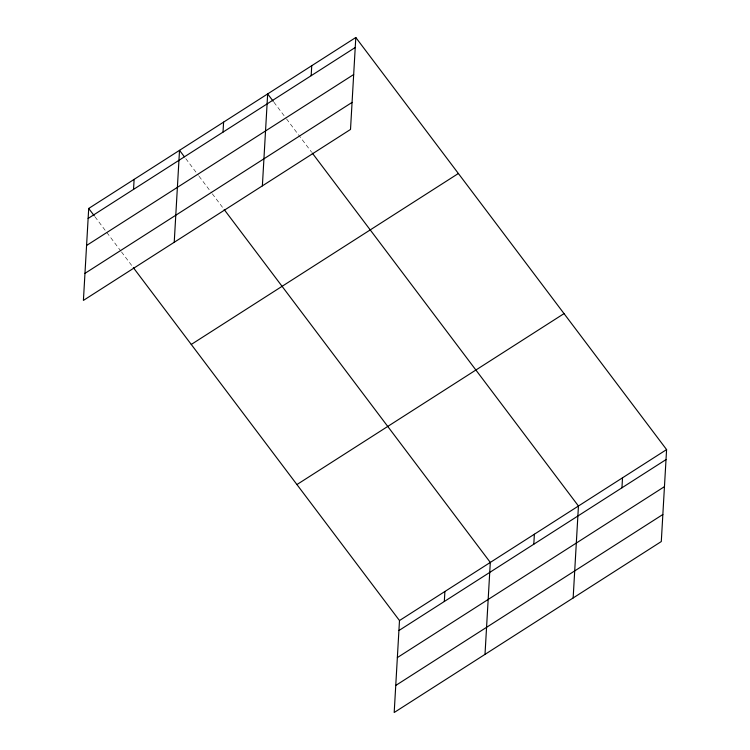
<?xml version="1.0" encoding="UTF-8"?>
<svg xmlns="http://www.w3.org/2000/svg" width="750" height="750" viewBox="0 0 750 750"><rect width="100%" height="100%" fill="white"/><g stroke="black" fill="none" stroke-linecap="round" stroke-linejoin="round"><path stroke-width="0.56" stroke-dasharray="3.75 2.81" d="M273.947 102.244L285.806 117.966M286.509 118.894L311.625 152.194M185.803 158.653L198.356 175.303M199.059 176.231L211.613 192.881M212.316 193.809L222.778 207.684M94.987 216.778L120.797 251.006M121.5 251.934L131.962 265.809"/><path stroke-width="1.12" d="M88.706 208.453L83.409 300.403L350.512 129.45L355.809 37.5L88.706 208.453L94.284 215.85M133.537 189.384L134.119 179.391M174.225 242.278L179.522 150.328L184.406 156.806M223.022 132.112L223.594 122.119M262.369 185.859L267.666 93.919L273.253 101.316M311.166 75.694L311.737 65.709M133.359 267.666L399.488 620.55L394.191 712.5L661.294 541.547L666.591 449.597L355.809 37.5M444.319 601.481L444.9 591.487M485.006 654.375L490.303 562.425L224.175 209.541M533.803 544.209L534.375 534.225M573.15 597.966L578.447 506.016L312.319 153.122M621.947 487.8L622.519 477.806M88.134 218.447L355.238 47.494M86.569 245.484L353.681 74.531M84.966 273.356L352.069 102.403M191.269 344.447L458.372 173.494M296.934 484.556L564.038 313.603M399.488 620.55L666.591 449.597M398.916 630.544L666.019 459.591M397.35 657.591L664.462 486.638M395.747 685.453L662.85 514.5"/></g></svg>
